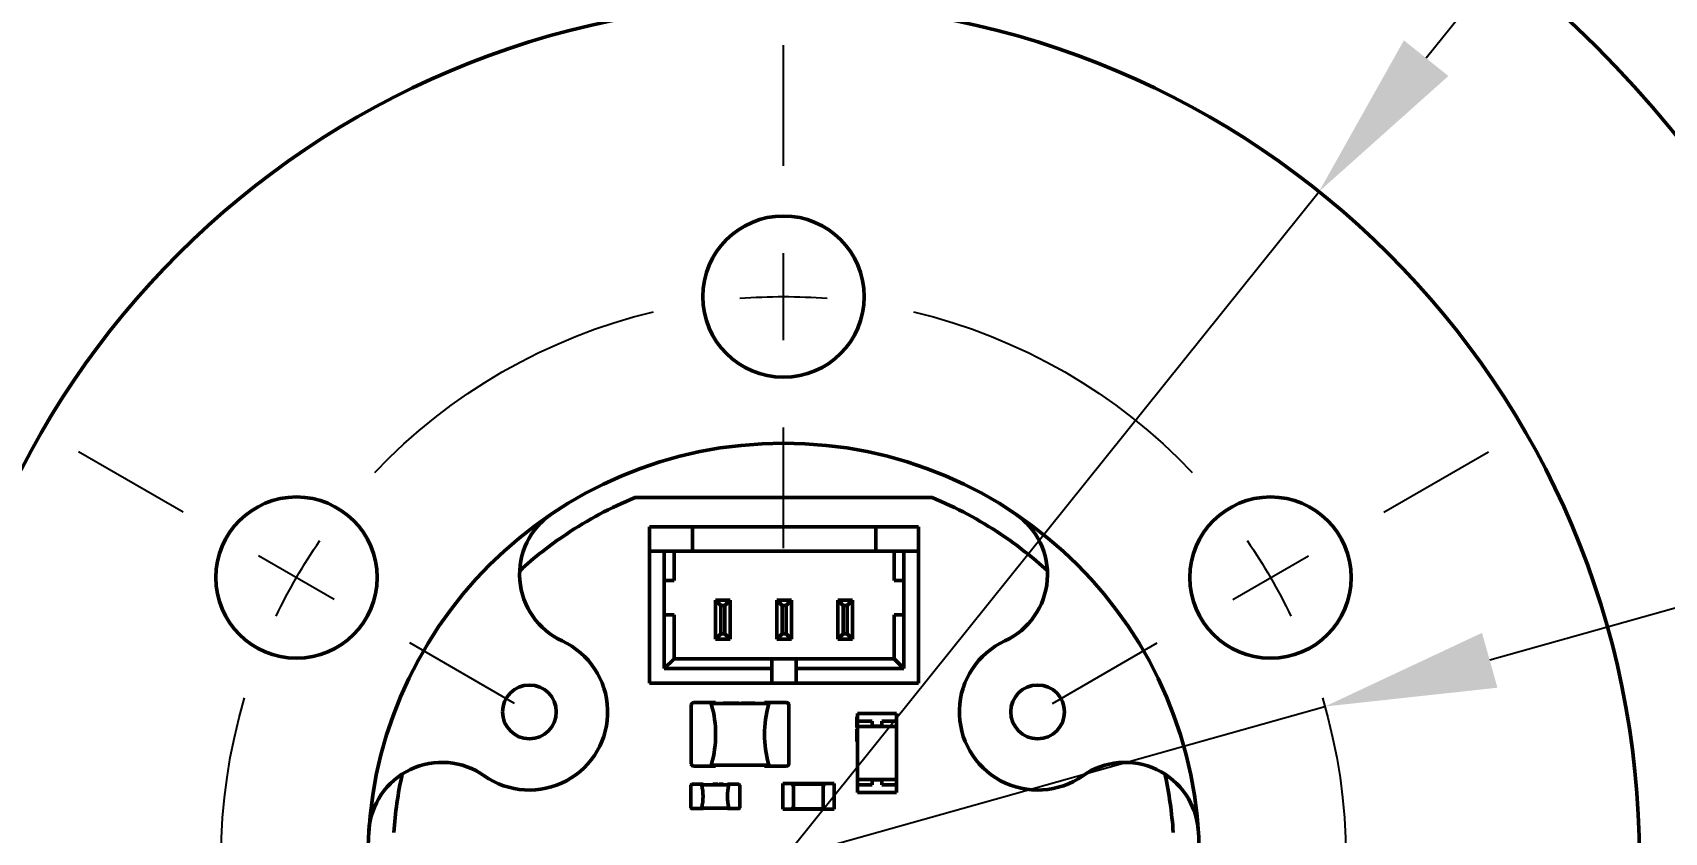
# Model space of a CAD drawing. Header units: millimetres. Extents: x 0 to 420, y 0 to 297.
# Drawn here: x 138.04 to 171.41, y 102.83 to 119.2 of the extents above; entities that cross this region are included whole.
import ezdxf

# ---------------------------------------------------------------- set-up
doc = ezdxf.new("R2010")
doc.units = ezdxf.units.MM
doc.header["$LTSCALE"] = 0.75
doc.linetypes.add('CENTER2', pattern=[28.575, 19.05, -3.175, 3.175, -3.175])
for name, color, linetype, lineweight in [('FD_Dimensions', 7, 'Continuous', 25), ('Smart Centers', 7, 'CENTER2', 25), ('Visible', 7, 'Continuous', 50)]:
    doc.layers.add(name, color=color, linetype=linetype, lineweight=lineweight)
doc.styles.get("Standard").update_dxf_attribs({"font": 'arial.ttf'})
doc.dimstyles.new('Dim-ISO-25', dxfattribs={"dimtxt": 3.5, "dimasz": 3.5, "dimexe": 2.1, "dimexo": 2.1, "dimgap": 1.4, "dimtad": 1, "dimzin": 12, "dimdsep": 46, "dimtxsty": 'Standard', "dimcen": 0, "dimazin": 3, "dimtp": 0.1, "dimtm": 0.1, "dimtfac": 0.714286, "dimtmove": 0, "dimatfit": 3, "dimfxl": 1, "dimtzin": 12, "dimarcsym": 0})

# ---------------------------------------------------------------- blocks, each defined once
blk = doc.blocks.new('*D38')
at = {"layer": 'Defpoints', "color": 0, "transparency": 16777216}
for p in [(164.34729, 115.945447), (142.445703, 88.644889)]:
    blk.add_point(p, dxfattribs=at)
at = {"layer": 'FD_Dimensions', "color": 0, "lineweight": -2, "transparency": 16777216}
for p, q in [((188.180003, 145.653174), (166.537449, 118.675503)), ((142.445703, 88.644889), (164.34729, 115.945447)), ((140.255544, 85.914833), (138.065386, 83.184777))]:
    blk.add_line(p, q, dxfattribs=at)
at = {"layer": 'FD_Dimensions', "color": 0, "transparency": 16777216}
for points in [[(166.08244, 119.04053), (166.992458, 118.310477), (164.34729, 115.945447)], [(139.800535, 86.27986), (140.710554, 85.549807), (142.445703, 88.644889)]]:
    blk.add_solid(points, dxfattribs=at)
at = {"layer": 'FD_Dimensions', "color": 0, "transparency": 16777216, "insert": (181.973347, 143.165958), "char_height": 3.5, "attachment_point": 5, "rotation": 51.2620212}
blk.add_mtext('∅35', dxfattribs=at)
blk = doc.blocks.new('*U23')
at = {"layer": 'Smart Centers', "color": 0, "ltscale": 0.75, "transparency": 16777216}
for p, q in [((-12.279293, 7.089453), (-14.419323, 8.325)), ((-5.499261, 3.175), (-7.639291, 4.410547))]:
    blk.add_line(p, q, dxfattribs=at)
at = {"layer": 'Smart Centers', "color": 0, "linetype": 'Continuous', "ltscale": 0.75, "transparency": 16777216}
blk.add_line((-9.185959, 5.303516), (-10.732626, 6.196484), dxfattribs=at)
at = {"layer": 'Smart Centers', "color": 0, "linetype": 'Continuous', "ltscale": 0.75, "transparency": 16777216, "extrusion": (0, 0, -1)}
blk.add_arc((0, 0), 11.5, 25.549895, 34.450105, dxfattribs=at)
blk = doc.blocks.new('*U24')
at = {"layer": 'Smart Centers', "color": 0, "ltscale": 0.75, "transparency": 16777216}
for p, q in [((0, 14.178906), (0, 16.65)), ((0, 6.35), (0, 8.821094))]:
    blk.add_line(p, q, dxfattribs=at)
at = {"layer": 'Smart Centers', "color": 0, "linetype": 'Continuous', "ltscale": 0.75, "transparency": 16777216}
blk.add_line((0, 10.607031), (0, 12.392969), dxfattribs=at)
at = {"layer": 'Smart Centers', "color": 0, "linetype": 'Continuous', "ltscale": 0.75, "transparency": 16777216, "extrusion": (0, 0, -1)}
blk.add_arc((0, 0), 11.5, 85.549895, 94.450105, dxfattribs=at)
blk = doc.blocks.new('*U25')
at = {"layer": 'Smart Centers', "color": 0, "ltscale": 0.75, "transparency": 16777216}
for p, q in [((12.279293, 7.089453), (14.419323, 8.325)), ((5.499261, 3.175), (7.639291, 4.410547))]:
    blk.add_line(p, q, dxfattribs=at)
at = {"layer": 'Smart Centers', "color": 0, "linetype": 'Continuous', "ltscale": 0.75, "transparency": 16777216}
blk.add_line((9.185959, 5.303516), (10.732626, 6.196484), dxfattribs=at)
at = {"layer": 'Smart Centers', "color": 0, "linetype": 'Continuous', "ltscale": 0.75, "transparency": 16777216, "extrusion": (0, 0, -1)}
blk.add_arc((0, 0), 11.5, 145.549895, 154.450105, dxfattribs=at)
blk = doc.blocks.new('*U26')
at = {"layer": 'Smart Centers', "color": 0, "ltscale": 0.75, "transparency": 16777216}
for p, q in [((5.499261, -3.175), (7.639291, -4.410547)), ((12.279293, -7.089453), (14.419323, -8.325))]:
    blk.add_line(p, q, dxfattribs=at)
at = {"layer": 'Smart Centers', "color": 0, "linetype": 'Continuous', "ltscale": 0.75, "transparency": 16777216}
blk.add_line((9.185959, -5.303516), (10.732626, -6.196484), dxfattribs=at)
at = {"layer": 'Smart Centers', "color": 0, "linetype": 'Continuous', "ltscale": 0.75, "transparency": 16777216, "extrusion": (0, 0, -1)}
blk.add_arc((0, 0), 11.5, 205.549895, 214.450105, dxfattribs=at)
blk = doc.blocks.new('*U27')
at = {"layer": 'Smart Centers', "color": 0, "ltscale": 0.75, "transparency": 16777216}
for p, q in [((0, -6.35), (0, -8.821094)), ((0, -14.178906), (0, -16.65))]:
    blk.add_line(p, q, dxfattribs=at)
at = {"layer": 'Smart Centers', "color": 0, "linetype": 'Continuous', "ltscale": 0.75, "transparency": 16777216}
blk.add_line((0, -10.607031), (0, -12.392969), dxfattribs=at)
at = {"layer": 'Smart Centers', "color": 0, "linetype": 'Continuous', "ltscale": 0.75, "transparency": 16777216, "extrusion": (0, 0, -1)}
blk.add_arc((0, 0), 11.5, 265.549895, 274.450105, dxfattribs=at)
blk = doc.blocks.new('*U28')
at = {"layer": 'Smart Centers', "color": 0, "ltscale": 0.75, "transparency": 16777216}
for p, q in [((-5.499261, -3.175), (-7.639291, -4.410547)), ((-12.279293, -7.089453), (-14.419323, -8.325))]:
    blk.add_line(p, q, dxfattribs=at)
at = {"layer": 'Smart Centers', "color": 0, "linetype": 'Continuous', "ltscale": 0.75, "transparency": 16777216}
blk.add_line((-9.185959, -5.303516), (-10.732626, -6.196484), dxfattribs=at)
at = {"layer": 'Smart Centers', "color": 0, "linetype": 'Continuous', "ltscale": 0.75, "transparency": 16777216, "extrusion": (0, 0, -1)}
blk.add_arc((0, 0), 11.5, 325.549895, 334.450105, dxfattribs=at)
blk = doc.blocks.new('*U29')
at = {"layer": 'Smart Centers', "color": 0, "ltscale": 0.75, "transparency": 16777216, "extrusion": (0, 0, -1)}
for start, end in [(43.3773, 76.6227), (103.3773, 136.6227), (343.3773, 16.6227), (163.3773, 196.6227), (283.3773, 316.6227), (223.3773, 256.6227)]:
    blk.add_arc((0, 0), 11.5, start, end, dxfattribs=at)
at = {"layer": 'Smart Centers', "color": 0, "ltscale": 0.75, "transparency": 16777216}
for name in ['*U24', '*U23', '*U25', '*U28', '*U26', '*U27']:
    blk.add_blockref(name, (0, 0), dxfattribs=at)
blk = doc.blocks.new('*D39')
at = {"layer": 'Defpoints', "color": 0, "transparency": 16777216}
for p in [(164.467924, 105.405393), (142.325069, 99.184944)]:
    blk.add_point(p, dxfattribs=at)
at = {"layer": 'FD_Dimensions', "color": 0, "lineweight": -2, "transparency": 16777216}
for p, q in [((203.991631, 116.508533), (167.837489, 106.351983)), ((142.325069, 99.184944), (164.467924, 105.405393)), ((138.955505, 98.238353), (135.58594, 97.291763))]:
    blk.add_line(p, q, dxfattribs=at)
at = {"layer": 'FD_Dimensions', "color": 0, "transparency": 16777216}
for points in [[(167.679724, 106.913577), (167.995254, 105.790389), (164.467924, 105.405393)], [(138.79774, 98.799948), (139.11327, 97.676759), (142.325069, 99.184944)]]:
    blk.add_solid(points, dxfattribs=at)
at = {"layer": 'FD_Dimensions', "color": 0, "transparency": 16777216, "insert": (197.508959, 118.099446), "char_height": 3.5, "attachment_point": 5, "rotation": 15.6912827}
blk.add_mtext('∅23', dxfattribs=at)

msp = doc.modelspace()

# ---------------------------------------------------------------- linework, layer by layer
at = {"layer": 'Visible', "extrusion": (0, 1, 0)}
for p, q in [((156.434, 109.682), (150.359, 109.682)), ((151.532, 109.083), (150.657, 109.083)), ((150.657, 108.583), (150.657, 109.083)), ((151.532, 108.583), (151.532, 109.083)), ((155.282, 109.083), (151.532, 109.083)), ((156.157, 109.083), (155.282, 109.083)), ((155.282, 109.083), (155.282, 108.583)), ((156.157, 108.583), (156.157, 109.083)), ((150.957, 108.583), (150.657, 108.583)), ((150.657, 108.583), (150.657, 105.883)), ((151.157, 108.583), (150.957, 108.583)), ((150.957, 107.983), (150.957, 108.583)), ((151.157, 108.583), (151.532, 108.583)), ((151.157, 108.583), (151.157, 107.983)), ((155.282, 108.583), (151.532, 108.583)), ((155.282, 108.583), (155.657, 108.583)), ((155.857, 108.583), (155.657, 108.583)), ((155.657, 107.983), (155.657, 108.583)), ((156.157, 108.583), (155.857, 108.583)), ((155.857, 108.583), (155.857, 107.983)), ((156.157, 105.883), (156.157, 108.583)), ((150.656, 107.913), (150.656, 107.866)), ((150.656, 107.913), (150.657, 107.913)), ((150.656, 107.866), (150.656, 107.749)), ((150.957, 107.983), (151.157, 107.983)), ((150.957, 107.283), (150.957, 107.983)), ((155.857, 107.983), (155.657, 107.983)), ((155.857, 107.283), (155.857, 107.983)), ((150.656, 107.726), (150.656, 107.749)), ((150.656, 107.682), (150.656, 107.726)), ((150.656, 107.726), (150.657, 107.726)), ((150.656, 107.682), (150.656, 107.56)), ((150.656, 107.56), (150.656, 107.422)), ((152.007, 107.583), (152.307, 107.583)), ((152.007, 106.783), (152.007, 107.583)), ((152.116, 107.474), (152.007, 107.583)), ((152.116, 107.474), (152.116, 106.893)), ((152.198, 107.474), (152.116, 107.474)), ((152.307, 107.583), (152.198, 107.474)), ((152.198, 106.893), (152.198, 107.474)), ((152.307, 107.583), (152.307, 106.783)), ((153.257, 107.583), (153.557, 107.583)), ((153.257, 106.783), (153.257, 107.583)), ((153.366, 107.474), (153.257, 107.583)), ((153.366, 107.474), (153.366, 106.893)), ((153.448, 107.474), (153.366, 107.474)), ((153.557, 107.583), (153.448, 107.474)), ((153.448, 106.893), (153.448, 107.474)), ((153.557, 107.583), (153.557, 106.783)), ((154.507, 107.583), (154.807, 107.583)), ((154.507, 106.783), (154.507, 107.583)), ((154.616, 107.474), (154.507, 107.583)), ((154.616, 107.474), (154.616, 106.893)), ((154.698, 107.474), (154.616, 107.474)), ((154.807, 107.583), (154.698, 107.474)), ((154.698, 106.893), (154.698, 107.474)), ((154.807, 107.583), (154.807, 106.783)), ((150.656, 107.422), (150.656, 107.368)), ((150.656, 107.422), (150.657, 107.422)), ((150.656, 107.268), (150.656, 107.368)), ((150.656, 107.368), (150.657, 107.368)), ((150.656, 107.268), (150.657, 107.268)), ((150.656, 107.151), (150.657, 107.151)), ((150.656, 107.133), (150.656, 107.151)), ((150.656, 107.076), (150.656, 107.133)), ((150.656, 107.133), (150.657, 107.133)), ((150.957, 106.183), (150.957, 107.283)), ((151.157, 107.283), (150.957, 107.283)), ((151.157, 107.283), (151.157, 106.383)), ((155.657, 106.383), (155.657, 107.283)), ((155.657, 107.283), (155.857, 107.283)), ((155.857, 107.283), (155.857, 106.183)), ((150.656, 107.076), (150.657, 107.076)), ((150.656, 107.074), (150.656, 107.076)), ((150.656, 107.074), (150.657, 107.074)), ((150.656, 107.07), (150.657, 107.07)), ((150.656, 107.05), (150.656, 107.07)), ((150.656, 106.997), (150.656, 107.05)), ((150.656, 106.997), (150.656, 106.964)), ((150.656, 106.964), (150.657, 106.964)), ((150.656, 106.952), (150.657, 106.952)), ((150.656, 106.951), (150.657, 106.951)), ((150.656, 106.94), (150.656, 106.951)), ((150.656, 106.935), (150.656, 106.94)), ((150.656, 106.935), (150.657, 106.935)), ((150.656, 106.862), (150.656, 106.935)), ((150.656, 106.858), (150.656, 106.862)), ((150.656, 106.862), (150.657, 106.862)), ((150.656, 106.858), (150.657, 106.858)), ((150.656, 106.854), (150.656, 106.858)), ((150.656, 106.854), (150.657, 106.854)), ((150.656, 106.832), (150.656, 106.854)), ((150.656, 106.791), (150.656, 106.832)), ((150.656, 106.832), (150.657, 106.832)), ((150.656, 106.737), (150.656, 106.791)), ((152.116, 106.893), (152.007, 106.783)), ((152.307, 106.783), (152.007, 106.783)), ((152.116, 106.893), (152.198, 106.893)), ((152.307, 106.783), (152.198, 106.893)), ((153.366, 106.893), (153.257, 106.783)), ((153.557, 106.783), (153.257, 106.783)), ((153.366, 106.893), (153.448, 106.893)), ((153.557, 106.783), (153.448, 106.893)), ((154.616, 106.893), (154.507, 106.783)), ((154.807, 106.783), (154.507, 106.783)), ((154.616, 106.893), (154.698, 106.893)), ((154.807, 106.783), (154.698, 106.893)), ((150.656, 106.716), (150.656, 106.737)), ((150.656, 106.716), (150.657, 106.716)), ((150.656, 106.708), (150.656, 106.716)), ((150.656, 106.654), (150.656, 106.708)), ((150.656, 106.708), (150.657, 106.708)), ((150.656, 106.634), (150.656, 106.654)), ((150.656, 106.654), (150.657, 106.654)), ((150.656, 106.58), (150.656, 106.634)), ((150.656, 106.634), (150.657, 106.634)), ((150.656, 106.58), (150.657, 106.58)), ((150.656, 106.559), (150.656, 106.58)), ((150.656, 106.537), (150.656, 106.559)), ((150.656, 106.537), (150.657, 106.537)), ((150.656, 106.475), (150.656, 106.529)), ((150.656, 106.529), (150.657, 106.529)), ((150.656, 106.456), (150.656, 106.475)), ((150.656, 106.475), (150.657, 106.475)), ((150.656, 106.401), (150.656, 106.456)), ((150.656, 106.456), (150.657, 106.456)), ((150.656, 106.401), (150.657, 106.401)), ((150.957, 106.183), (151.157, 106.383)), ((153.157, 106.183), (150.957, 106.183)), ((151.157, 106.383), (153.157, 106.383)), ((153.157, 106.383), (153.657, 106.383)), ((153.157, 106.383), (153.157, 106.183)), ((153.157, 106.183), (153.157, 105.883)), ((153.657, 106.183), (153.657, 106.383)), ((153.657, 106.383), (155.657, 106.383)), ((153.657, 106.183), (153.657, 105.883)), ((155.857, 106.183), (153.657, 106.183)), ((155.657, 106.383), (155.857, 106.183)), ((150.657, 105.883), (153.157, 105.883)), ((153.157, 105.883), (153.657, 105.883)), ((153.657, 105.883), (156.157, 105.883)), ((151.558, 105.485), (151.926, 105.485)), ((151.914, 105.475), (151.917, 105.475)), ((151.917, 105.465), (151.914, 105.465)), ((151.916, 105.471), (151.917, 105.465)), ((151.917, 105.465), (151.917, 105.475)), ((152.008, 105.485), (151.926, 105.485)), ((151.931, 105.465), (153.084, 105.465)), ((152.008, 105.465), (152.008, 105.485)), ((152.163, 105.475), (152.186, 105.475)), ((152.163, 105.475), (152.163, 105.465)), ((152.186, 105.475), (152.195, 105.475)), ((152.186, 105.475), (152.186, 105.465)), ((152.195, 105.475), (152.218, 105.475)), ((152.195, 105.475), (152.195, 105.465)), ((152.218, 105.475), (152.218, 105.465)), ((152.221, 105.475), (152.231, 105.475)), ((152.221, 105.475), (152.221, 105.465)), ((152.231, 105.475), (152.24, 105.475)), ((152.24, 105.475), (152.263, 105.475)), ((152.24, 105.475), (152.24, 105.465)), ((152.263, 105.475), (152.271, 105.475)), ((152.263, 105.475), (152.263, 105.465)), ((152.271, 105.475), (152.294, 105.475)), ((152.271, 105.475), (152.271, 105.465)), ((152.294, 105.475), (152.294, 105.465)), ((152.294, 105.475), (152.298, 105.475)), ((152.298, 105.475), (152.307, 105.475)), ((152.298, 105.475), (152.298, 105.465)), ((152.307, 105.475), (152.33, 105.475)), ((152.33, 105.475), (152.348, 105.475)), ((152.348, 105.475), (152.348, 105.465)), ((152.348, 105.475), (152.357, 105.475)), ((152.357, 105.475), (152.357, 105.465)), ((152.357, 105.475), (152.359, 105.475)), ((152.359, 105.475), (152.359, 105.465)), ((152.359, 105.475), (152.36, 105.475)), ((152.36, 105.475), (152.36, 105.465)), ((152.36, 105.475), (152.392, 105.475)), ((152.392, 105.475), (152.392, 105.465)), ((152.392, 105.475), (152.394, 105.475)), ((152.394, 105.475), (152.399, 105.475)), ((152.399, 105.475), (152.399, 105.465)), ((152.399, 105.475), (152.399, 105.475)), ((152.399, 105.475), (152.399, 105.465)), ((152.404, 105.475), (152.404, 105.465)), ((152.419, 105.475), (152.404, 105.475)), ((152.419, 105.475), (152.441, 105.475)), ((152.441, 105.475), (152.45, 105.475)), ((152.45, 105.475), (152.45, 105.465)), ((152.452, 105.475), (152.452, 105.465)), ((152.452, 105.475), (152.477, 105.475)), ((152.452, 105.475), (152.452, 105.465)), ((152.452, 105.475), (152.452, 105.475)), ((152.477, 105.475), (152.477, 105.465)), ((152.477, 105.475), (152.484, 105.475)), ((152.484, 105.475), (152.484, 105.465)), ((152.534, 105.475), (152.577, 105.475)), ((152.534, 105.475), (152.534, 105.465)), ((152.601, 105.475), (152.577, 105.475)), ((152.577, 105.475), (152.577, 105.465)), ((152.66, 105.475), (152.601, 105.475)), ((152.601, 105.475), (152.601, 105.465)), ((152.712, 105.475), (152.66, 105.475)), ((152.712, 105.475), (152.731, 105.475)), ((152.731, 105.475), (152.741, 105.475)), ((152.731, 105.475), (152.731, 105.465)), ((152.791, 105.475), (152.741, 105.475)), ((152.791, 105.475), (152.811, 105.475)), ((152.811, 105.475), (152.811, 105.465)), ((153.008, 105.485), (153.09, 105.485)), ((153.008, 105.465), (153.008, 105.485)), ((153.09, 105.485), (153.458, 105.485)), ((153.098, 105.475), (153.101, 105.475)), ((153.098, 105.465), (153.098, 105.475)), ((153.098, 105.465), (153.1, 105.471)), ((153.101, 105.465), (153.098, 105.465)), ((151.508, 104.235), (151.508, 105.435)), ((153.508, 105.435), (153.508, 104.235)), ((154.897, 105.179), (154.897, 105.195)), ((154.897, 105.195), (154.907, 105.195)), ((154.897, 105.179), (154.897, 105.14)), ((154.897, 105.132), (154.897, 105.14)), ((154.897, 105.117), (154.897, 105.132)), ((154.897, 105.132), (154.907, 105.132)), ((154.897, 105.117), (154.897, 105.077)), ((155.707, 105.264), (154.907, 105.264)), ((154.907, 105.104), (154.907, 105.264)), ((155.707, 105.104), (155.707, 105.264)), ((154.897, 105.077), (154.897, 105.031)), ((154.897, 105.031), (154.897, 105.013)), ((154.897, 105.031), (154.907, 105.031)), ((154.897, 104.979), (154.897, 105.013)), ((154.897, 105.013), (154.907, 105.013)), ((154.897, 104.979), (154.907, 104.979)), ((154.897, 104.941), (154.907, 104.941)), ((154.897, 104.934), (154.897, 104.941)), ((154.897, 104.915), (154.897, 104.934)), ((154.897, 104.934), (154.907, 104.934)), ((154.897, 104.915), (154.907, 104.915)), ((154.897, 104.915), (154.907, 104.915)), ((154.897, 104.915), (154.897, 104.915)), ((154.897, 104.914), (154.907, 104.914)), ((154.897, 104.907), (154.897, 104.914)), ((154.897, 104.889), (154.897, 104.907)), ((154.897, 104.889), (154.897, 104.878)), ((154.897, 104.878), (154.907, 104.878)), ((154.897, 104.874), (154.907, 104.874)), ((154.897, 104.874), (154.907, 104.874)), ((154.897, 104.87), (154.897, 104.874)), ((154.897, 104.869), (154.897, 104.87)), ((154.897, 104.869), (154.907, 104.869)), ((154.897, 104.844), (154.897, 104.869)), ((154.897, 104.843), (154.897, 104.844)), ((154.897, 104.844), (154.907, 104.844)), ((154.897, 104.843), (154.907, 104.843)), ((154.897, 104.841), (154.897, 104.843)), ((154.897, 104.841), (154.907, 104.841)), ((154.897, 104.834), (154.897, 104.841)), ((154.897, 104.82), (154.897, 104.834)), ((154.897, 104.834), (154.907, 104.834)), ((154.897, 104.803), (154.897, 104.82)), ((154.897, 104.795), (154.897, 104.803)), ((154.897, 104.795), (154.907, 104.795)), ((154.897, 104.793), (154.897, 104.795)), ((154.897, 104.775), (154.897, 104.793)), ((154.897, 104.793), (154.907, 104.793)), ((154.897, 104.768), (154.897, 104.775)), ((154.897, 104.775), (154.907, 104.775)), ((154.907, 105.104), (155.207, 105.104)), ((154.907, 105.104), (154.907, 104.994)), ((154.907, 104.994), (154.907, 103.914)), ((155.707, 104.994), (154.907, 104.994)), ((155.207, 105.104), (155.207, 105.004)), ((155.407, 105.004), (155.207, 105.004)), ((155.407, 105.004), (155.407, 105.104)), ((155.407, 105.104), (155.707, 105.104)), ((155.707, 104.994), (155.707, 105.104)), ((155.707, 103.914), (155.707, 104.994)), ((154.897, 104.75), (154.897, 104.768)), ((154.897, 104.768), (154.907, 104.768)), ((154.897, 104.75), (154.907, 104.75)), ((154.897, 104.743), (154.897, 104.75)), ((154.897, 104.736), (154.897, 104.743)), ((154.897, 104.736), (154.907, 104.736)), ((154.897, 104.715), (154.897, 104.733)), ((154.897, 104.733), (154.907, 104.733)), ((154.897, 104.709), (154.897, 104.715)), ((154.897, 104.715), (154.907, 104.715)), ((154.897, 104.691), (154.897, 104.709)), ((154.897, 104.709), (154.907, 104.709)), ((154.897, 104.691), (154.907, 104.691)), ((151.926, 104.185), (151.558, 104.185)), ((151.914, 104.205), (151.917, 104.205)), ((151.917, 104.195), (151.914, 104.195)), ((151.916, 104.2), (151.917, 104.205)), ((151.917, 104.205), (151.917, 104.195)), ((151.926, 104.185), (152.008, 104.185)), ((153.084, 104.205), (151.931, 104.205)), ((152.008, 104.205), (152.008, 104.185)), ((153.008, 104.205), (153.008, 104.185)), ((153.09, 104.185), (153.008, 104.185)), ((153.458, 104.185), (153.09, 104.185)), ((153.098, 104.205), (153.101, 104.205)), ((153.098, 104.205), (153.098, 104.195)), ((153.098, 104.205), (153.1, 104.2)), ((153.101, 104.195), (153.098, 104.195)), ((151.5, 103.335), (151.5, 103.795)), ((151.52, 103.815), (151.723, 103.815)), ((151.719, 103.813), (151.721, 103.813)), ((151.721, 103.805), (151.719, 103.805)), ((151.72, 103.81), (151.721, 103.805)), ((151.721, 103.805), (151.721, 103.813)), ((151.75, 103.815), (151.723, 103.815)), ((151.723, 103.805), (152.277, 103.805)), ((151.75, 103.805), (151.75, 103.815)), ((151.949, 103.815), (151.957, 103.815)), ((151.949, 103.815), (151.949, 103.805)), ((151.957, 103.815), (151.96, 103.815)), ((151.957, 103.815), (151.957, 103.805)), ((151.96, 103.815), (151.968, 103.815)), ((151.96, 103.815), (151.96, 103.805)), ((151.968, 103.815), (151.968, 103.805)), ((151.969, 103.815), (151.972, 103.815)), ((151.969, 103.815), (151.969, 103.805)), ((151.972, 103.815), (151.975, 103.815)), ((151.975, 103.815), (151.983, 103.815)), ((151.975, 103.815), (151.975, 103.805)), ((151.983, 103.815), (151.985, 103.815)), ((151.983, 103.815), (151.983, 103.805)), ((151.985, 103.815), (151.993, 103.815)), ((151.985, 103.815), (151.985, 103.805)), ((151.993, 103.815), (151.993, 103.805)), ((151.993, 103.815), (151.994, 103.815)), ((151.994, 103.815), (151.997, 103.815)), ((151.994, 103.815), (151.994, 103.805)), ((151.997, 103.815), (152.005, 103.815)), ((152.005, 103.815), (152.011, 103.815)), ((152.011, 103.815), (152.011, 103.805)), ((152.011, 103.815), (152.014, 103.815)), ((152.014, 103.815), (152.014, 103.805)), ((152.014, 103.815), (152.015, 103.815)), ((152.015, 103.815), (152.015, 103.805)), ((152.015, 103.815), (152.015, 103.815)), ((152.015, 103.815), (152.015, 103.805)), ((152.015, 103.815), (152.026, 103.815)), ((152.026, 103.815), (152.026, 103.805)), ((152.026, 103.815), (152.026, 103.815)), ((152.026, 103.815), (152.028, 103.815)), ((152.028, 103.815), (152.028, 103.805)), ((152.028, 103.815), (152.028, 103.815)), ((152.028, 103.815), (152.028, 103.805)), ((152.03, 103.815), (152.03, 103.805)), ((152.035, 103.815), (152.03, 103.815)), ((152.035, 103.815), (152.042, 103.815)), ((152.042, 103.815), (152.045, 103.815)), ((152.045, 103.815), (152.045, 103.805)), ((152.046, 103.815), (152.046, 103.805)), ((152.046, 103.815), (152.054, 103.815)), ((152.046, 103.815), (152.046, 103.805)), ((152.046, 103.815), (152.046, 103.815)), ((152.054, 103.815), (152.054, 103.805)), ((152.054, 103.815), (152.056, 103.815)), ((152.056, 103.815), (152.056, 103.805)), ((152.087, 103.815), (152.073, 103.815)), ((152.073, 103.815), (152.073, 103.805)), ((152.095, 103.815), (152.087, 103.815)), ((152.087, 103.815), (152.087, 103.805)), ((152.115, 103.815), (152.095, 103.815)), ((152.095, 103.815), (152.095, 103.805)), ((152.132, 103.815), (152.115, 103.815)), ((152.132, 103.815), (152.139, 103.815)), ((152.139, 103.815), (152.142, 103.815)), ((152.139, 103.815), (152.139, 103.805)), ((152.159, 103.815), (152.142, 103.815)), ((152.165, 103.815), (152.159, 103.815)), ((152.165, 103.815), (152.165, 103.805)), ((152.25, 103.815), (152.277, 103.815)), ((152.25, 103.805), (152.25, 103.815)), ((152.277, 103.815), (152.48, 103.815)), ((152.279, 103.813), (152.281, 103.813)), ((152.279, 103.805), (152.279, 103.813)), ((152.279, 103.805), (152.28, 103.81)), ((152.281, 103.805), (152.279, 103.805)), ((152.5, 103.795), (152.5, 103.335)), ((153.59, 103.828), (153.38, 103.828)), ((153.38, 103.828), (153.38, 103.303)), ((153.59, 103.775), (153.59, 103.828)), ((153.59, 103.828), (154.22, 103.828)), ((153.59, 103.828), (153.6, 103.817)), ((153.59, 103.775), (153.595, 103.775)), ((154.209, 103.817), (153.6, 103.817)), ((153.6, 103.817), (153.6, 103.313)), ((154.209, 103.817), (154.22, 103.828)), ((154.209, 103.313), (154.209, 103.817)), ((154.215, 103.775), (154.22, 103.775)), ((154.43, 103.828), (154.22, 103.828)), ((154.22, 103.828), (154.22, 103.775)), ((154.43, 103.303), (154.43, 103.828)), ((154.907, 103.914), (155.707, 103.914)), ((154.907, 103.914), (154.907, 103.804)), ((154.907, 103.804), (155.207, 103.804)), ((154.907, 103.804), (154.907, 103.644)), ((155.407, 103.904), (155.207, 103.904)), ((155.207, 103.804), (155.207, 103.904)), ((155.407, 103.904), (155.407, 103.804)), ((155.407, 103.804), (155.707, 103.804)), ((155.707, 103.804), (155.707, 103.914)), ((155.707, 103.804), (155.707, 103.644)), ((155.707, 103.644), (154.907, 103.644)), ((151.723, 103.315), (151.52, 103.315)), ((151.719, 103.325), (151.721, 103.325)), ((151.721, 103.318), (151.719, 103.318)), ((151.72, 103.321), (151.721, 103.325)), ((151.721, 103.325), (151.721, 103.318)), ((152.277, 103.325), (151.723, 103.325)), ((151.723, 103.315), (151.75, 103.315)), ((151.75, 103.325), (151.75, 103.315)), ((152.25, 103.325), (152.25, 103.315)), ((152.277, 103.315), (152.25, 103.315)), ((152.48, 103.315), (152.277, 103.315)), ((152.279, 103.325), (152.281, 103.325)), ((152.279, 103.325), (152.279, 103.318)), ((152.279, 103.325), (152.28, 103.321)), ((152.281, 103.318), (152.279, 103.318)), ((153.38, 103.303), (153.59, 103.303)), ((153.59, 103.355), (153.59, 103.303)), ((153.595, 103.355), (153.59, 103.355)), ((153.59, 103.303), (153.6, 103.313)), ((154.22, 103.303), (153.59, 103.303)), ((153.6, 103.313), (154.209, 103.313)), ((153.703, 103.302), (153.703, 103.303)), ((153.718, 103.302), (153.703, 103.302)), ((153.718, 103.302), (153.753, 103.302)), ((153.76, 103.302), (153.753, 103.302)), ((153.76, 103.302), (153.76, 103.303)), ((153.773, 103.302), (153.76, 103.302)), ((153.773, 103.302), (153.81, 103.302)), ((153.81, 103.302), (153.851, 103.302)), ((153.851, 103.302), (153.851, 103.303)), ((153.851, 103.302), (153.867, 103.302)), ((153.867, 103.302), (153.867, 103.303)), ((153.897, 103.302), (153.867, 103.302)), ((153.897, 103.302), (153.897, 103.303)), ((153.932, 103.302), (153.932, 103.303)), ((153.932, 103.302), (153.932, 103.303)), ((153.932, 103.302), (153.932, 103.303)), ((153.933, 103.302), (153.932, 103.302)), ((153.932, 103.302), (153.932, 103.302)), ((153.932, 103.302), (153.932, 103.302)), ((153.933, 103.302), (153.933, 103.303)), ((153.938, 103.302), (153.933, 103.302)), ((153.938, 103.302), (153.938, 103.303)), ((153.955, 103.302), (153.938, 103.302)), ((153.955, 103.302), (153.955, 103.303)), ((153.957, 103.302), (153.957, 103.303)), ((153.963, 103.302), (153.957, 103.302)), ((153.979, 103.302), (153.963, 103.302)), ((153.979, 103.302), (153.989, 103.302)), ((153.989, 103.302), (153.989, 103.303)), ((153.992, 103.302), (153.992, 103.303)), ((153.992, 103.302), (153.992, 103.303)), ((153.992, 103.302), (153.992, 103.303)), ((153.992, 103.302), (153.992, 103.302)), ((153.992, 103.302), (153.992, 103.302)), ((153.995, 103.302), (153.992, 103.302)), ((153.997, 103.302), (153.995, 103.302)), ((153.997, 103.302), (153.997, 103.303)), ((153.997, 103.302), (153.997, 103.303)), ((154.019, 103.302), (153.997, 103.302)), ((153.997, 103.302), (153.997, 103.302)), ((154.019, 103.302), (154.019, 103.303)), ((154.02, 103.302), (154.019, 103.302)), ((154.02, 103.302), (154.02, 103.303)), ((154.021, 103.302), (154.02, 103.302)), ((154.021, 103.302), (154.021, 103.303)), ((154.028, 103.302), (154.021, 103.302)), ((154.028, 103.302), (154.028, 103.303)), ((154.028, 103.302), (154.028, 103.303)), ((154.041, 103.302), (154.028, 103.302)), ((154.028, 103.302), (154.028, 103.302)), ((154.057, 103.302), (154.041, 103.302)), ((154.063, 103.302), (154.057, 103.302)), ((154.063, 103.302), (154.063, 103.303)), ((154.065, 103.302), (154.063, 103.302)), ((154.065, 103.302), (154.065, 103.303)), ((154.082, 103.302), (154.065, 103.302)), ((154.082, 103.302), (154.082, 103.303)), ((154.088, 103.302), (154.082, 103.302)), ((154.088, 103.302), (154.088, 103.303)), ((154.104, 103.302), (154.088, 103.302)), ((154.104, 103.302), (154.104, 103.303)), ((154.11, 103.302), (154.104, 103.302)), ((154.116, 103.302), (154.11, 103.302)), ((154.116, 103.302), (154.116, 103.303)), ((154.118, 103.302), (154.118, 103.303)), ((154.135, 103.302), (154.118, 103.302)), ((154.135, 103.302), (154.135, 103.303)), ((154.141, 103.302), (154.135, 103.302)), ((154.141, 103.302), (154.141, 103.303)), ((154.157, 103.302), (154.141, 103.302)), ((154.157, 103.302), (154.157, 103.303)), ((154.209, 103.313), (154.22, 103.303)), ((154.22, 103.355), (154.215, 103.355)), ((154.22, 103.303), (154.22, 103.355)), ((154.22, 103.303), (154.43, 103.303))]:
    msp.add_line(p, q, dxfattribs=at)
at = {"layer": 'Visible'}
for radius in [41, 23.5, 17.5]:
    msp.add_circle((153.396, 102.295), radius, dxfattribs=at)
at = {"layer": 'Visible', "extrusion": (2e-16, 0, -1)}
for centre, radius in [((-153.397, 102.295), 26), ((-153.397, 113.795), 1.65), ((-153.397, 102.295), 8.5), ((-143.437, 108.045), 1.65), ((-163.356, 108.045), 1.65), ((-148.2, 105.295), 0.55), ((-158.593, 105.295), 0.55)]:
    msp.add_circle(centre, radius, dxfattribs=at)
for centre, radius, start, end in [((-153.397, 102.295), 7.987, 56.1686, 67.6504), ((-153.397, 102.295), 7.987, 112.3496, 123.8314), ((-149.499, 108.11), 1.5, 294.7714, 56.1686), ((-157.294, 108.11), 1.5, 123.8314, 245.2286), ((-153.397, 102.295), 7.987, 47.5075, 56.1686), ((-153.397, 102.295), 7.987, 123.8314, 132.4925), ((-151.558, 105.435), 0.05, 0, 90), ((-149.771, 104.835), 2.237, 163.643, 164.4421), ((-155.245, 104.835), 2.237, 15.5579, 16.357), ((-155.245, 104.835), 2.237, 344.4421, 15.5579), ((-146.412, 102.763), 1.5, 3.8314, 125.2286), ((-149.771, 104.835), 2.237, 195.5579, 196.357), ((-153.458, 104.235), 0.05, 180, 270), ((-160.381, 102.763), 1.5, 54.7714, 176.1686), ((-153.397, 102.295), 7.987, 3.8313, 12.4924), ((-151.52, 103.795), 0.02, 0, 90), ((-153.25, 103.565), 1, 346.7029, 13.2971), ((-153.397, 102.295), 7.987, 167.5076, 176.1687), ((-152.48, 103.335), 0.02, 180, 270)]:
    msp.add_arc(centre, radius, start, end, dxfattribs=at)
at = {"layer": 'Visible'}
for centre, radius, start, end in [((148.2, 105.295), 1.6, 234.7714, 65.2286), ((158.593, 105.295), 1.6, 114.7714, 305.2286), ((153.458, 105.435), 0.05, 0, 90), ((149.771, 104.835), 2.237, 344.4421, 15.5579), ((151.558, 104.235), 0.05, 180, 270), ((155.245, 104.835), 2.237, 195.5579, 196.357), ((150.75, 103.565), 1, 346.7029, 13.2971), ((152.48, 103.795), 0.02, 0, 90), ((151.52, 103.335), 0.02, 180, 270)]:
    msp.add_arc(centre, radius, start, end, dxfattribs=at)
at = {"layer": 'Visible', "extrusion": (2e-16, 0, -1)}
for centre, major_axis, ratio, start_param, end_param in [((151.925, 105.437), (0.0007, 0.0484), 0.288686, -0.945514, -0.800453), ((151.925, 104.234), (-0.0007, 0.0483), 0.288606, 3.942496, 4.087691), ((151.723, 103.795), (0.0001, 0.0201), 0.247774, -1.047496, -0.786548), ((151.723, 103.796), (0.0004, 0.0199), 0.237041, -0.529761, -0.004895), ((151.723, 103.335), (-0.0002, 0.0195), 0.24589, 3.937331, 4.203988), ((151.723, 103.335), (-0.0004, 0.0199), 0.237102, 3.146497, 3.671518)]:
    msp.add_ellipse(centre, major_axis=major_axis, ratio=ratio, start_param=start_param, end_param=end_param, dxfattribs=at)
at = {"layer": 'Visible'}
for centre, major_axis, ratio, start_param, end_param in [((153.09, 105.437), (-0.0007, 0.0484), 0.288686, -0.945514, -0.800453), ((153.09, 104.234), (0.0007, 0.0483), 0.288606, 3.942496, 4.087691), ((152.277, 103.796), (-0.0004, 0.0199), 0.237116, -0.52997, -0.004909), ((152.277, 103.796), (-0.0002, 0.0195), 0.246079, -1.061747, -0.795365), ((152.277, 103.335), (0.0004, 0.0199), 0.237103, 3.146511, 3.671569), ((152.277, 103.335), (0.0001, 0.02), 0.246772, 3.931875, 4.193282)]:
    msp.add_ellipse(centre, major_axis=major_axis, ratio=ratio, start_param=start_param, end_param=end_param, dxfattribs=at)
for points in [[(150.656, 106.951), (150.656, 106.951), (150.656, 106.951), (150.656, 106.952)], [(154.897, 104.874), (154.897, 104.874), (154.897, 104.874), (154.897, 104.874)], [(151.721, 103.802), (151.722, 103.804), (151.722, 103.805), (151.723, 103.805)], [(152.277, 103.805), (152.277, 103.805), (152.278, 103.804), (152.278, 103.802)], [(151.723, 103.325), (151.722, 103.325), (151.722, 103.326), (151.721, 103.328)], [(152.278, 103.328), (152.278, 103.326), (152.277, 103.325), (152.277, 103.325)]]:
    msp.add_open_spline(points, degree=3, dxfattribs=at)
for points, knots in [([(151.917, 105.475), (151.918, 105.478), (151.919, 105.48), (151.922, 105.484), (151.924, 105.485), (151.926, 105.485)], [0.004512129, 0.004512129, 0.004512129, 0.004512129, 0.005724994, 0.005724994, 0.007689035, 0.007689035, 0.007689035, 0.007689035]), ([(151.922, 105.451), (151.923, 105.455), (151.924, 105.459), (151.928, 105.464), (151.93, 105.465), (151.931, 105.465)], [-0.011536893, -0.011536893, -0.011536893, -0.011536893, -0.009616207, -0.009616207, -0.007657603, -0.007657603, -0.007657603, -0.007657603]), ([(153.084, 105.465), (153.086, 105.465), (153.088, 105.464), (153.091, 105.459), (153.093, 105.455), (153.094, 105.451)], [-0.023014764, -0.023014764, -0.023014764, -0.023014764, -0.02105616, -0.02105616, -0.019135475, -0.019135475, -0.019135475, -0.019135475]), ([(153.098, 105.475), (153.097, 105.478), (153.096, 105.48), (153.094, 105.484), (153.092, 105.485), (153.09, 105.485)], [-0.010844053, -0.010844053, -0.010844053, -0.010844053, -0.009631188, -0.009631188, -0.007667147, -0.007667147, -0.007667147, -0.007667147]), ([(151.926, 104.185), (151.924, 104.185), (151.922, 104.187), (151.919, 104.191), (151.918, 104.193), (151.917, 104.195)], [0.007667147, 0.007667147, 0.007667147, 0.007667147, 0.009631188, 0.009631188, 0.010844053, 0.010844053, 0.010844053, 0.010844053]), ([(151.931, 104.205), (151.93, 104.205), (151.928, 104.207), (151.924, 104.212), (151.923, 104.216), (151.922, 104.22)], [-0.007678581, -0.007678581, -0.007678581, -0.007678581, -0.005719977, -0.005719977, -0.003799291, -0.003799291, -0.003799291, -0.003799291]), ([(153.094, 104.22), (153.093, 104.216), (153.091, 104.212), (153.088, 104.207), (153.086, 104.205), (153.084, 104.205)], [-0.026873076, -0.026873076, -0.026873076, -0.026873076, -0.024952391, -0.024952391, -0.022993787, -0.022993787, -0.022993787, -0.022993787]), ([(153.09, 104.185), (153.092, 104.185), (153.094, 104.187), (153.096, 104.191), (153.097, 104.193), (153.098, 104.195)], [-0.007689035, -0.007689035, -0.007689035, -0.007689035, -0.005724994, -0.005724994, -0.004512129, -0.004512129, -0.004512129, -0.004512129])]:
    msp.add_open_spline(points, degree=3, knots=knots, dxfattribs=at)

# ---------------------------------------------------------------- block references
at = {"layer": 'Smart Centers', "ltscale": 0.75}
msp.add_blockref('*U29', (153.396, 102.295), dxfattribs=at)

# ---------------------------------------------------------------- dimensions: what is measured, and where the dimension line sits
at = {"layer": 'FD_Dimensions'}
for p1, p2, override, picture, middle in [((142.446, 88.645), (164.347, 115.945), {"dimlfac": 1}, '*D38', (184.536, 141.11)), ((142.325, 99.185), (164.468, 105.405), {"dimlfac": 1, "dimclrd": 0, "dimclre": 0}, '*D39', (198.397, 114.937))]:
    dim = msp.add_diameter_dim_2p(p1=p1, p2=p2, dimstyle='Dim-ISO-25', override=override, dxfattribs=at)
    dim.commit()
    dim.dimension.update_dxf_attribs({"geometry": picture, "text_midpoint": middle, "dimtype": 163})

doc.saveas('drawing.dxf')
